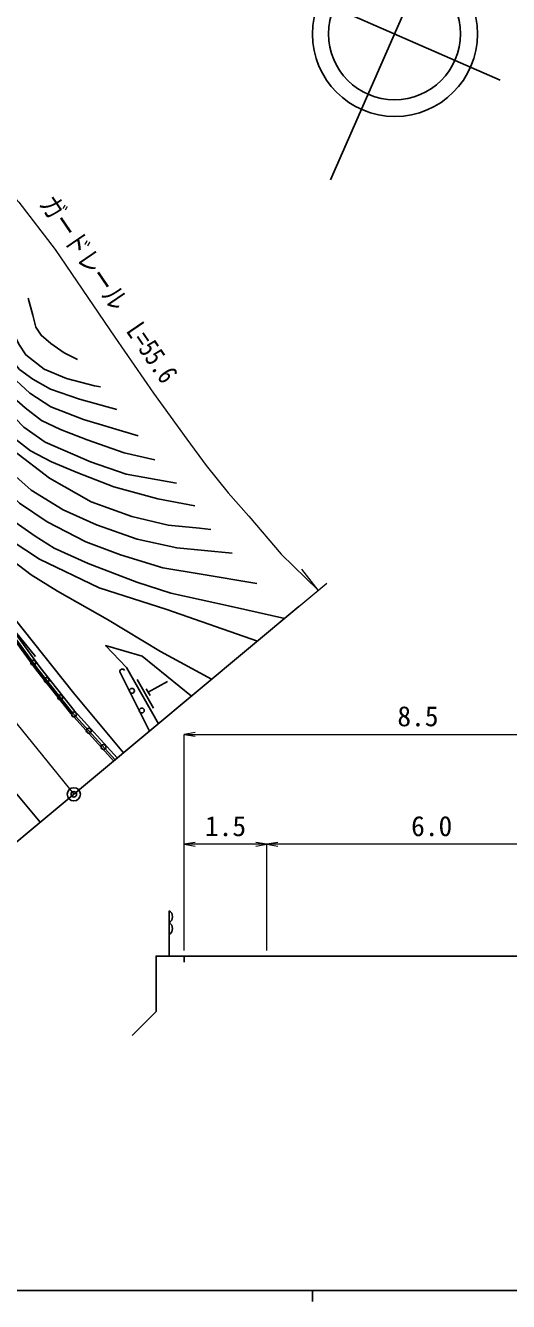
# Model space of a CAD drawing. Units: millimetres at full size, sheet at 1:1000, with parts at other scales. Extents: x 40000 to 680000, y 20000 to 380000.
# Drawn here: x 241890 to 285812, y 204000 to 320110 of the extents above; entities that cross this region are included whole.
import ezdxf
from ezdxf.enums import TextEntityAlignment as Align

# ---------------------------------------------------------------- set-up
doc = ezdxf.new("R2010")
doc.units = ezdxf.units.MM
doc.header["$LTSCALE"] = 1000
doc.header["$PDMODE"] = 32
doc.header["$PDSIZE"] = 500
doc.linetypes.add('CHAIN', pattern=[18.5, 12, -1.5, 3.5, -1.5])
for name, color, linetype, lineweight in [('M-BGD', 7, 'Continuous', 25), ('M-BMK', 2, 'CHAIN', 13), ('M-BMK-OTRS', 5, 'Continuous', 25), ('M-BMK-SRVR', 3, 'Continuous', 25), ('M-STR-HTXT', 7, 'Continuous', 13), ('M-TTL-BAND', 7, 'Continuous', 25)]:
    doc.layers.add(name, color=color, linetype=linetype, lineweight=lineweight)
doc.layers.add('M-OTRS', color=6, linetype='Continuous')
doc.styles.add('ＭＳ ゴシック', font='')
doc.styles.get('ＭＳ ゴシック').set_extended_font_data('MS Gothic')

# ---------------------------------------------------------------- blocks, each defined once
blk = doc.blocks.new('open_arrow')
at = {"color": 0, "linetype": 'Continuous', "lineweight": -2}
blk.add_lwpolyline([(7.5, 1.25), (0, 0), (7.5, -1.25)], dxfattribs=at)

msp = doc.modelspace()

# ---------------------------------------------------------------- linework, layer by layer
at = {"layer": 'M-BGD'}
for p, q in [((242783, 262697), (239677, 266557)), ((250489, 261222), (253155, 255891)), ((252045, 260591), (253522, 257979)), ((253045, 259433), (254787, 260418)), ((252873, 259737), (253217, 259128)), ((238087, 253767), (243228, 247607)), ((254965, 235429), (254965, 239557)), ((256330, 235429), (256330, 234884))]:
    msp.add_line(p, q, dxfattribs=at)
for points in [[(197407, 333632), (201343, 330949), (205069, 327915), (207095, 326202), (208445, 324787), (210755, 322054), (212435, 319684), (216765, 313897), (219049, 310281), (221770, 305956), (224634, 300386), (227295, 293924), (229429, 289562), (232142, 284841), (235694, 279310), (237849, 275715), (239298, 274080), (243162, 271552), (248588, 268953), (254752, 266965), (262988, 264098)], [(207415, 329097), (211620, 324364), (214402, 321302), (217227, 317843), (219468, 314617), (221660, 311052), (223571, 307740), (225575, 303191), (227756, 298112), (229490, 294425), (231609, 290375), (233332, 287002), (235139, 284354), (237197, 281143), (239013, 278861), (241351, 276646), (243873, 274956), (247365, 273115), (250520, 271954), (254365, 270768), (257852, 270187), (262932, 269325)], [(260675, 272081), (255637, 272579), (252029, 273361), (248354, 274674), (245328, 276028), (242393, 277838), (239904, 280046), (237958, 282178), (236364, 284347), (233979, 287949), (232543, 290550), (230782, 294416), (228419, 299476), (226284, 304673), (224741, 308308), (223418, 310881), (221909, 313294), (220129, 316014), (217973, 319014), (215507, 321916), (210738, 327227)], [(214538, 324895), (219465, 319176), (222775, 314581), (225418, 309932), (226985, 306559), (229160, 300903), (231471, 295589), (232836, 292599), (234851, 288580), (236359, 286200), (238456, 283514), (240821, 281414), (244070, 278906), (247849, 276757), (251555, 275433), (254855, 274651), (257711, 274376), (258747, 274259)], [(257277, 276389), (253934, 277044), (249936, 278133), (246636, 279402), (244241, 280421), (242348, 281393), (240444, 282905), (238928, 284412), (237691, 286315), (236378, 289069), (235627, 291395), (234599, 293198), (233541, 295271), (231456, 298764), (229741, 301834), (228280, 306131), (227305, 309065), (225835, 312057), (224384, 314601), (220904, 319020), (218523, 322099)], [(258817, 260617), (254171, 263161), (249335, 266049), (244812, 268648), (242415, 270127), (240745, 271383), (239218, 272621), (237599, 274170), (235251, 276707), (233772, 278709), (232193, 281384), (229762, 286266), (226909, 291875), (224731, 296472), (222502, 301624), (221649, 303422), (220094, 306269), (219061, 308049), (216915, 311487), (212416, 317519), (210259, 320503)], [(265461, 266162), (260608, 267228), (255103, 268455), (252002, 269449), (247600, 271163), (244509, 272555), (242763, 273627), (240947, 274913), (239318, 276313), (237603, 278165), (236119, 280229), (233885, 284249), (231279, 288735), (228703, 293617), (226628, 297704), (224996, 301187), (223543, 304455), (222275, 307231), (220884, 309803), (219210, 312517), (217591, 315141), (215773, 317688), (213573, 320406)], [(223728, 317810), (226995, 313327), (228998, 309810), (230438, 305903), (231997, 301546), (233322, 298810), (235186, 295853), (236150, 293641), (236935, 291392), (237412, 289610), (238154, 288043), (239118, 286537), (240145, 285214), (241736, 283560), (243664, 282205), (247810, 280401), (251051, 279279), (255616, 278474)], [(253645, 280594), (250870, 281218), (247481, 282404), (245066, 283357), (243348, 284165), (241854, 285329), (240594, 286441), (239439, 287807), (238220, 290152), (237413, 292485), (237149, 294105), (236110, 296682), (235177, 298728), (233947, 301220), (232802, 304082), (231913, 306940), (230884, 309295)], [(234309, 305066), (236136, 300456), (237581, 296556), (238602, 292825), (239069, 290530), (240238, 288545), (242290, 286649), (244180, 285418), (247175, 284250), (252131, 282760)], [(250205, 285154), (246785, 286109), (244151, 287033), (242558, 287935), (241335, 288810), (240506, 289797), (239827, 291114), (239466, 292356), (239284, 294313), (238562, 297279), (237478, 300878)], [(239263, 298617), (240068, 295981), (240270, 294397), (240632, 292418), (241291, 291121), (241920, 290140), (243600, 288833), (245610, 287982), (248152, 287323), (248715, 287217)], [(250038, 253300), (246130, 257606), (243020, 261549), (238109, 268277), (234002, 274063), (230625, 279334), (228458, 282189), (224352, 287563), (217438, 295482), (216253, 297310)], [(250225, 253469), (246323, 257769), (243221, 261702), (238314, 268425), (234211, 274204), (230832, 279479), (228659, 282342), (224547, 287723), (217640, 295634), (216464, 297447)], [(249909, 253182), (245997, 257493), (242881, 261444), (237968, 268175), (233857, 273965), (230482, 279234), (228319, 282084), (224216, 287453), (217299, 295376), (216106, 297215)], [(246630, 289719), (245396, 290314), (244205, 291165), (243323, 291919), (242833, 292674), (242546, 293748), (242142, 295289)], [(239906, 267377), (246242, 259395), (250804, 253929)], [(253972, 256574), (251073, 261701), (249170, 263688), (252506, 262727), (256980, 259084)], [(251594, 228199), (253769, 230375), (253769, 235429), (256330, 235429), (263830, 235429), (293830, 235429), (298830, 235429), (312340, 235429)]]:
    msp.add_lwpolyline(points, dxfattribs=at)
for centre in [(242593, 262134), (243810, 260547), (245049, 258977), (251567, 259569), (252461, 257780), (246301, 257418), (247645, 255937), (248989, 254456)]:
    msp.add_circle(centre, 225, dxfattribs=at)
for centre, radius, start, end in [((250690, 261323), 225, 26.56438, 206.56438), ((254620, 239017), 641, 302.57426, 57.42574), ((254620, 237937), 641, 302.57426, 57.42574)]:
    msp.add_arc(centre, radius, start, end, dxfattribs=at)
at = {"layer": 'M-BMK'}
msp.add_lwpolyline([(162954, 310337), (166411, 310665), (171775, 310789), (176819, 310358), (181783, 309684), (185532, 308954), (191042, 307270), (195061, 305775), (199473, 303849), (202796, 302070), (207441, 298805), (210748, 296207), (213636, 293265), (216299, 290357), (220455, 285486), (223932, 280938), (228486, 274708), (236999, 262164), (241094, 256557), (246281, 250155)], dxfattribs=at)
at = {"layer": 'M-BMK-OTRS'}
msp.add_line((226087, 233301), (266747, 267235), dxfattribs=at)
at = {"layer": 'M-BMK-SRVR'}
for p, q in [((269638, 306067), (282878, 336327)), ((265831, 323560), (285070, 315143))]:
    msp.add_line(p, q, dxfattribs=at)
for centre, radius in [((275489, 319335), 7500), ((275451, 319352), 6000), ((246281, 250155), 600)]:
    msp.add_circle(centre, radius, dxfattribs=at)
at = {"layer": 'M-OTRS'}
msp.add_point((246281, 250155), dxfattribs=at)
at = {"layer": 'M-STR-HTXT'}
for p, q in [((268519, 268714), (267015, 270654)), ((266747, 267235), (269300, 269366)), ((256330, 255606), (298830, 255606)), ((256330, 235929), (256330, 255606)), ((263830, 245606), (256330, 245606)), ((293830, 245606), (263830, 245606)), ((263830, 235929), (263830, 245606))]:
    msp.add_line(p, q, dxfattribs=at)
msp.add_lwpolyline([(232005, 314858), (237925, 307779), (241277, 304022), (244571, 299736), (250017, 291760), (253516, 286646), (256569, 282459), (258309, 280076), (260331, 277584), (262202, 275457), (265147, 271994), (268519, 268714)], dxfattribs=at)
at = {"layer": 'M-TTL-BAND'}
for p, q in [((40000, 205000), (579000, 205000)), ((268000, 205000), (268000, 204000))]:
    msp.add_line(p, q, dxfattribs=at)

# ---------------------------------------------------------------- block references
at = {"layer": 'M-STR-HTXT', "xscale": 133, "yscale": 133}
for p in [(256330, 255606), (256330, 245606), (263830, 245606)]:
    msp.add_blockref('open_arrow', p, dxfattribs=at)
at = {"layer": 'M-STR-HTXT', "xscale": 133, "yscale": 133, "rotation": 180}
msp.add_blockref('open_arrow', (263830, 245606), dxfattribs=at)

# ---------------------------------------------------------------- texts
at = {"layer": 'M-STR-HTXT', "style": 'ＭＳ ゴシック', "width": 0.8}
msp.add_text('ガードレール\u3000L=55.6', height=1833, rotation=304.327, dxfattribs=at).set_placement((248251, 295326), align=Align.BOTTOM_CENTER)
at = {"layer": 'M-STR-HTXT', "style": 'ＭＳ ゴシック'}
for s, p in [('8.5', (277580, 255793)), ('1.5', (260080, 245793)), ('6.0', (278830, 245793))]:
    msp.add_text(s, height=1833, dxfattribs=at).set_placement(p, align=Align.BOTTOM_CENTER)

doc.saveas('drawing.dxf')
